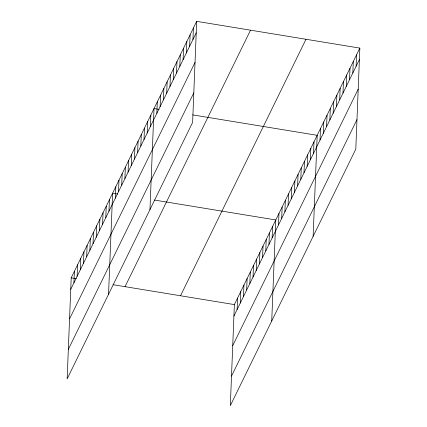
<?xml version="1.0" encoding="UTF-8"?>
<svg xmlns="http://www.w3.org/2000/svg" width="427" height="427" viewBox="0 0 427 427"><rect width="100%" height="100%" fill="white"/><g stroke="black" fill="none" stroke-linecap="round" stroke-linejoin="round"><path stroke-width="0.64" d="M196.682 21.35L71.208 277.844L67.151 378.898L192.62 122.405L196.682 21.35L359.849 48.102L355.792 149.156L230.318 405.65L234.38 304.595L359.849 48.102M73.93 282.818L74.394 271.332M77.116 276.306L77.581 264.82M80.303 269.795L80.762 258.308M83.489 263.283L83.948 251.802M86.67 256.771L87.135 245.29M89.857 250.259L90.316 238.778M93.043 243.753L93.502 232.267M96.224 237.241L96.689 225.755M99.411 230.729L99.875 219.243M102.597 224.218L103.056 212.731M105.784 217.706L106.243 206.225M108.965 211.194L109.429 199.713M108.554 294.256L112.616 193.201L117.681 194.029M115.338 198.176L115.797 186.69M118.525 191.664L118.984 180.178M121.706 185.153L122.17 173.666M124.892 178.641L125.357 167.154M128.079 172.129L128.538 160.648M131.265 165.617L131.724 154.136M134.446 159.106L134.911 147.625M137.633 152.599L138.092 141.113M140.819 146.087L141.278 134.601M144.006 139.576L144.465 128.089M147.187 133.064L147.651 121.578M150.373 126.552L150.832 115.071M149.962 209.614L154.019 108.559L159.09 109.387M156.842 113.336L157.301 101.85M160.12 106.627L160.584 95.141M163.402 99.918L163.867 88.432M166.685 93.209L167.144 81.722M169.967 86.5L170.426 75.019M173.25 79.79L173.709 68.309M176.527 73.086L176.992 61.6M179.81 66.377L180.274 54.891M183.092 59.668L183.551 48.182M186.375 52.959L186.834 41.472M189.657 46.249L190.116 34.768M192.94 39.546L193.399 28.059M237.102 309.57L237.561 298.083M240.289 303.058L240.748 291.572M243.47 296.546L243.934 285.06M246.657 290.034L247.121 278.548M249.843 283.523L250.302 272.042M253.03 277.011L253.489 265.53M256.211 270.505L256.675 259.018M259.397 263.993L259.862 252.506M262.584 257.481L263.043 245.995M265.77 250.969L266.229 239.483M268.951 244.457L269.416 232.971M272.138 237.946L272.597 226.465M271.727 321.008L275.783 219.953L154.425 200.055M278.511 224.928L278.97 213.441M281.692 218.416L282.156 206.93M284.878 211.904L285.337 200.418M288.065 205.392L288.524 193.906M291.246 198.881L291.71 187.394M294.433 192.369L294.897 180.888M297.619 185.857L298.078 174.376M300.805 179.351L301.265 167.864M303.987 172.839L304.451 161.353M307.173 166.327L307.637 154.841M310.36 159.815L310.819 148.329M313.546 153.304L314.005 141.817M313.13 236.366L317.192 135.311L192.662 114.895M320.01 140.083L320.474 128.602M323.292 133.379L323.751 121.892M326.575 126.67L327.034 115.183M329.857 119.96L330.317 108.474M333.135 113.251L333.599 101.765M336.417 106.542L336.882 95.061M339.7 99.838L340.159 88.352M342.982 93.129L343.441 81.642M346.265 86.419L346.724 74.933M349.548 79.71L350.007 68.224M352.825 73.001L353.289 61.52M356.107 66.292L356.572 54.811M70.749 289.33L196.217 32.836M69.558 318.884L195.032 62.395M68.336 349.339L193.81 92.846M125.052 286.672L250.526 30.178M180.53 295.767L306.004 39.273M233.916 316.081L359.39 59.588M232.731 345.635L358.205 89.142M231.509 376.091L356.977 119.597M71.208 277.844L76.278 278.676M113.016 284.697L234.38 304.595"/></g></svg>
